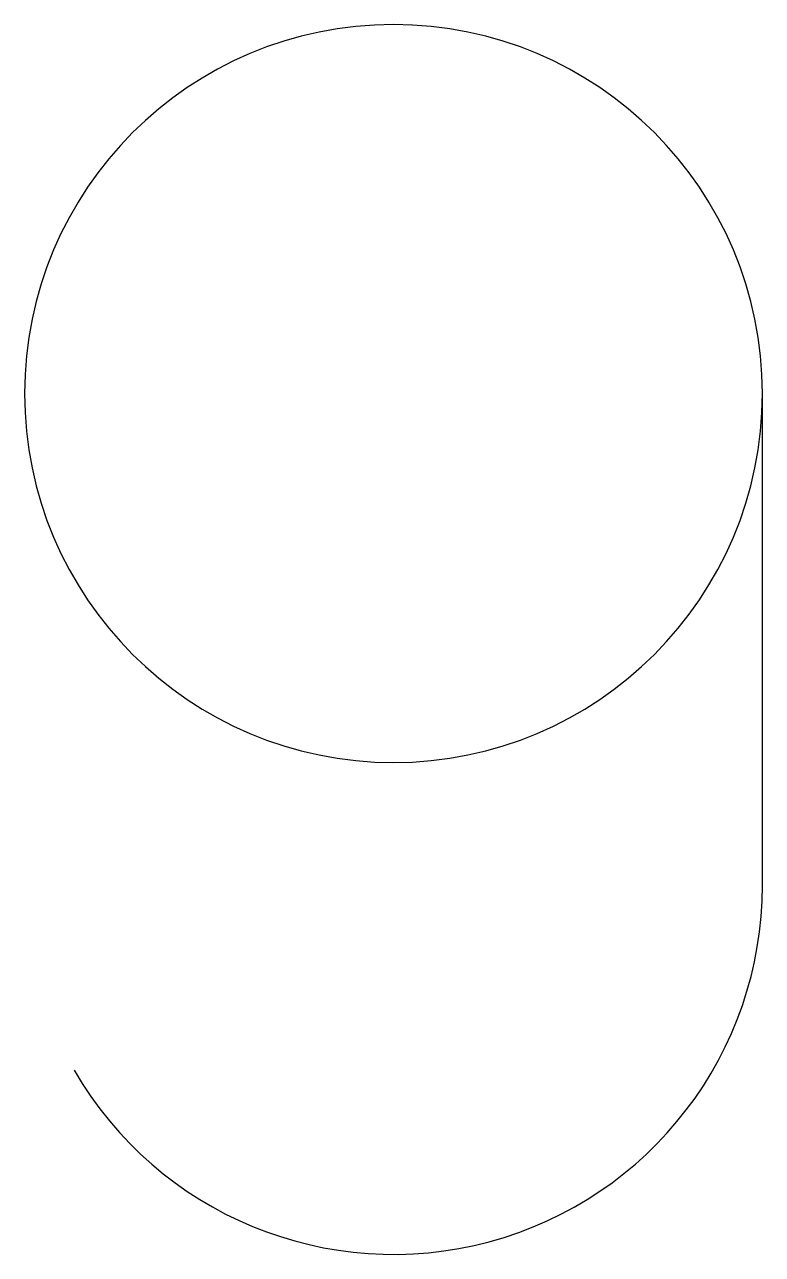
# Model space of a CAD drawing. Extents: x 0 to 300, y 0 to 500.
import ezdxf

# ---------------------------------------------------------------- set-up
doc = ezdxf.new("R2010")
doc.units = 0
doc.layers.get('0').update_dxf_attribs({"linetype": 'CONTINUOUS'})

msp = doc.modelspace()

# ---------------------------------------------------------------- linework, layer by layer
msp.add_line((300, 150), (300, 350))
for centre, start, end in [((150, 350), 0, 180), ((150, 350), 180, 0), ((150, 150), 210.0649, 0)]:
    msp.add_arc(centre, 150, start, end)

doc.saveas('drawing.dxf')
